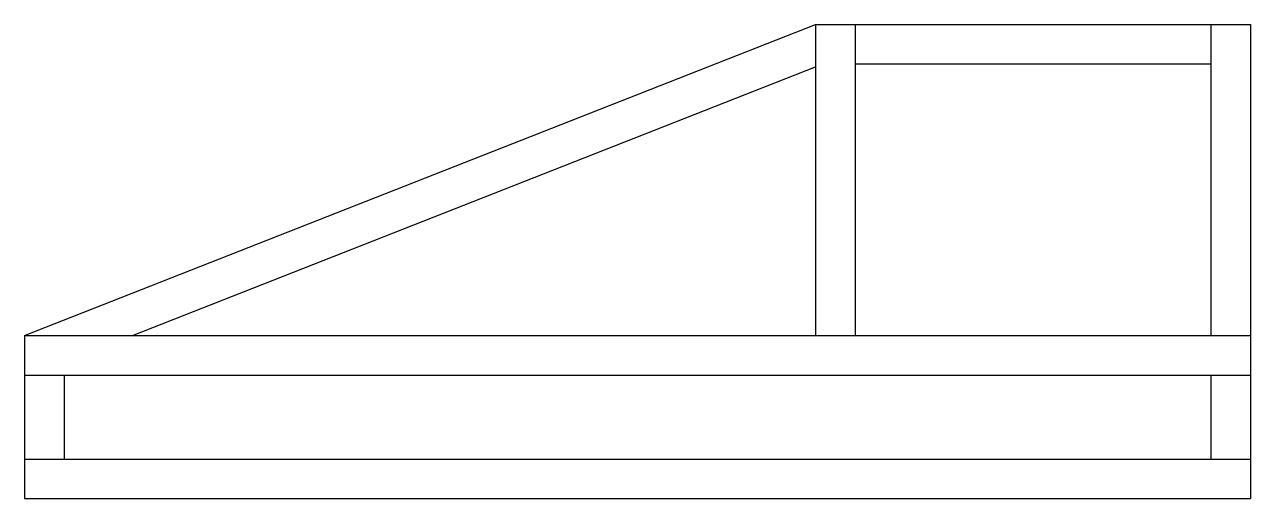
# Paper-space layout '_Back' of a CAD drawing. Header units: inches. Extents: x -62 to 0, y -12 to 12.
import ezdxf

# ---------------------------------------------------------------- set-up
doc = ezdxf.new("R2010")
doc.units = ezdxf.units.IN
doc.header["$MEASUREMENT"] = 0

psp = doc.layouts.new('_Back')

# ---------------------------------------------------------------- linework, layer by layer
at = {"color": 7, "linetype": 'Continuous', "lineweight": 25}
for p, q in [((-62, -3.75), (-22, 12)), ((-22, 12), (-22, -3.75)), ((-22, 12), (0, 12)), ((-20, 12), (-20, -3.75)), ((-2, 12), (-2, -3.75)), ((0, 12), (0, -12)), ((-20, 10), (-2, 10)), ((-56.541, -3.75), (-22, 9.851)), ((-62, -3.75), (-62, -12)), ((-62, -3.75), (0, -3.75)), ((-62, -5.75), (0, -5.75)), ((-60, -5.75), (-60, -10)), ((-2, -5.75), (-2, -10)), ((-62, -10), (0, -10)), ((-62, -12), (0, -12))]:
    psp.add_line(p, q, dxfattribs=at)

doc.saveas('drawing.dxf')
